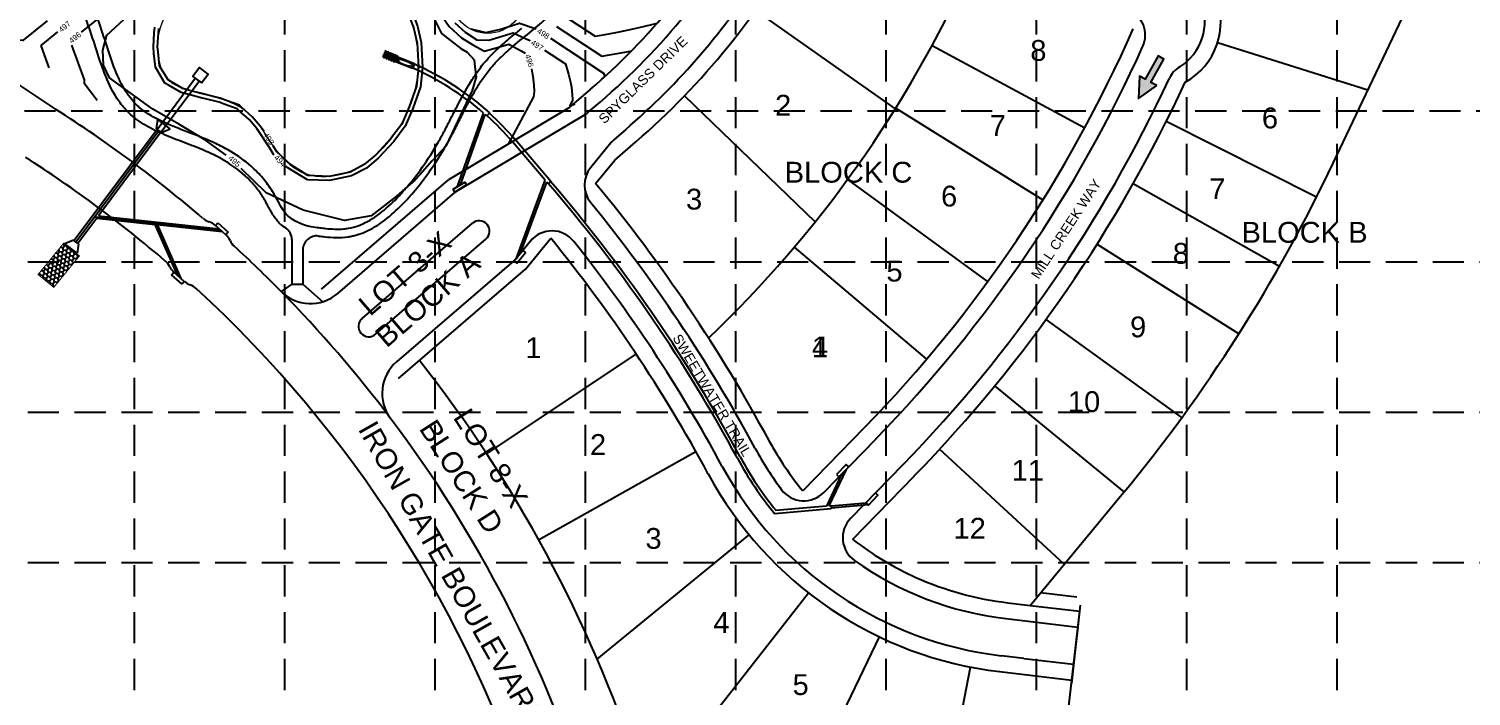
# Model space of a CAD drawing. Header units: feet. Extents: x 5163 to 12107, y -224 to 4120.
# Drawn here: x 8993 to 10032, y 335 to 816 of the extents above; entities that cross this region are included whole.
import ezdxf
from ezdxf.enums import TextEntityAlignment as Align

# ---------------------------------------------------------------- set-up
doc = ezdxf.new("R2010")
doc.units = ezdxf.units.FT
for name, pattern in [('04017_11 CA$0$HIDDEN', [9.525, 6.35, -3.175]), ('ACAD_ISO02W100', [15, 12, -3]), ('HIDDEN', [0.375, 0.25, -0.125])]:
    doc.linetypes.add(name, pattern=pattern)
for name, color, linetype in [('04017_11 CA$0$3D-LOT', 2, 'Continuous'), ('04017_11 CA$0$3D-PVMT', 4, 'Continuous'), ('04017_11 CA$0$3D-ROW', 3, 'Continuous'), ('04017_11 CA$0$3D-SD', 2, 'Continuous'), ('04017_11 CA$0$3D-SD-HDWL', 2, 'Continuous'), ('04017_11 CA$0$3D-SD_INLETS', 1, 'Continuous'), ('04017_11 CA$0$3D-ST_NM', 4, 'Continuous'), ('04017_11 CA$0$3E-ESMT', 15, '04017_11 CA$0$HIDDEN'), ('04017_11 CA$0$AMENITY-CENTER', 15, 'Continuous'), ('04017_11 CA$0$AMENTITY CENTER SIDEWALK', 15, 'Continuous'), ('04017_11 CA$0$CONT-MJR-AM-CTR', 2, 'Continuous'), ('04017_11 CA$0$CONT-MNR-AM-CTR', 3, 'Continuous'), ('04017_11 CA$0$OFFSITE-ESMT', 1, '04017_11 CA$0$HIDDEN'), ('2003004C-A$0$2-SD', 15, 'Continuous'), ('2003004C-A$0$2-ST_NM', 15, 'Continuous'), ('2003004C-A$0$3D-LOT', 2, 'Continuous'), ('2003004C-A$0$3D-LOT NO', 2, 'Continuous'), ('2003004C-A$0$3D-PVMT', 4, 'Continuous'), ('2003004C-A$0$3D-ROW', 3, 'Continuous'), ('2003004C-A$0$3D-SD', 2, 'Continuous'), ('2003004C-A$0$3D-SD-HDWL', 2, 'Continuous'), ('2003004C-A$0$3D-SD_INLETS', 1, 'Continuous'), ('2003004C-A$0$3D-ST_NM', 2, 'Continuous'), ('2003004C-A$0$AMENITY-CENTER', 15, 'Continuous'), ('2003004C-A$0$AMENTITY CENTER SIDEWALK', 15, 'Continuous'), ('2003004C-A$0$INFRA_EX_PVMT', 15, 'Continuous'), ('ARROWS', 7, 'Continuous'), ('grid', 254, 'Continuous'), ('ROCK DAM', 1, 'Continuous')]:
    doc.layers.add(name, color=color, linetype=linetype)
doc.styles.get("Standard").update_dxf_attribs({"font": 'ARIAL.TTF'})

# ---------------------------------------------------------------- blocks, each defined once
blk = doc.blocks.new('A$C70B151BA')
at = {"linetype": 'ACAD_ISO02W100'}
h = blk.add_hatch(dxfattribs=at)
h.set_pattern_fill('HONEY', color=240, scale=25, style=0)
h.set_pattern_definition([(0, (-731.7463, -514.287), (4.6875, 2.706329), [3.125, -6.25]), (120, (-731.7463, -514.287), (-4.6875, 2.7063294), [3.125, -6.25]), (60, (-731.7463, -514.287), (1e-08, 5.412659), [-6.25, 3.125])])
h.paths.add_polyline_path([(0.6, 0.6), (50.6, 0.6), (50.6, 25.6), (0.6, 25.6)])
at = {"color": 240, "linetype": 'Continuous', "const_width": 1.25}
blk.add_lwpolyline([(0.6, 0.6), (50.6, 0.6), (50.6, 25.6), (0.6, 25.6)], close=True, dxfattribs=at)
blk = doc.blocks.new('arrow')
blk.add_lwpolyline([(-67, -25.4), (-59.3, -25.4), (-59.6, -56.1), (-51.9, -56.2), (-51.6, -25.5), (-44, -25.5), (-55.3, -2.4), (-67, -25.4)], close=True)
at = {"color": 254}
for points in [[(-44, -25.5), (-67, -25.4), (-55.3, -2.4), (-67, -25.4)], [(-59.6, -56.1), (-51.9, -56.2), (-59.3, -25.4), (-51.6, -25.5)]]:
    blk.add_solid(points, dxfattribs=at)

msp = doc.modelspace()

# ---------------------------------------------------------------- linework, layer by layer
at = {"layer": '04017_11 CA$0$3D-LOT', "color": 7, "linetype": 'Continuous'}
for p, q in [((9932.5, 719), (10023.8, 911.3)), ((9516.1, 829.1), (9616.8, 758)), ((9643.4, 803.8), (9753.4, 744.4)), ((9849.2, 806), (9957.5, 771.8)), ((9465.1, 767.5), (9559.2, 676.7)), ((9617.2, 758.7), (9723.3, 692.6)), ((9920.5, 694.5), (9812.1, 748.9)), ((9582.5, 707.2), (9683.5, 633.5)), ((9893.7, 644.5), (9788.2, 704)), ((9544.1, 658.4), (9639.4, 577.6)), ((9864.4, 595.9), (9762.2, 660.5)), ((9823.3, 535.5), (9725.5, 606.3)), ((9322.4, 509.4), (9430.2, 581.2)), ((9781.8, 482), (9688.6, 558.4)), ((9359.9, 447.4), (9473.2, 511)), ((9738.6, 429.9), (9648.8, 512.7)), ((9714, 400.1), (9780.1, 480)), ((9402.1, 361.4), (9511.5, 451.1)), ((9439.3, 262.3), (9554.4, 409.1)), ((9541.6, 244.1), (9605.4, 377.4)), ((9646.8, 231.8), (9671.1, 355.6)), ((9729.5, 222.1), (9744.1, 346.3))]:
    msp.add_line(p, q, dxfattribs=at)
for centre, radius, start, end in [((8895.7, 1208), 850, 313.6416, 335.7153), ((8898.2, 1210.2), 1145, 320.3771, 334.5974), ((8517.9, -18.9), 962.5, 18.3399, 38.2319)]:
    msp.add_arc(centre, radius, start, end, dxfattribs=at)
at = {"layer": '04017_11 CA$0$3D-PVMT', "color": 7, "linetype": 'Continuous'}
for p, q in [((9302.3, 699.7), (9393.3, 754)), ((9422.5, 743), (9414.4, 736)), ((9412, 733.6), (9397.4, 715.7)), ((9215.1, 624.9), (9299.5, 697.7)), ((9354, 662.8), (9344.4, 651)), ((9341.9, 648.5), (9257.5, 575.7)), ((9565.3, 481.5), (9603, 520.3)), ((9622.3, 501.5), (9584.7, 462.7)), ((9696.6, 390.6), (9712.7, 388.7)), ((9712.7, 388.7), (9748.5, 384.5)), ((9748.5, 384.5), (9745.4, 357.7)), ((9709.5, 361.9), (9693.4, 363.8)), ((9709.5, 361.9), (9745.4, 357.7))]:
    msp.add_line(p, q, dxfattribs=at)
for centre, radius, start, end in [((9087.2, 1132), 486.5, 309.3442, 330.2543), ((9087.2, 1132), 513.5, 310.7627, 327.8541), ((9801.5, 821), 38.5, 301.9308, 101.283), ((9777, 811.4), 20, 335.7717, 66.0974), ((8895.7, 1208), 986.5, 315.8048, 335.7717), ((8895.7, 1208), 1013.5, 315.8048, 335.0108), ((9832.4, 771.4), 20, 121.9308, 155.0108), ((9383, 771.2), 20, 300.8364, 309.3442), ((9427.5, 720.9), 20, 130.7627, 140.6889), ((9412.9, 703.1), 20, 140.6889, 219.1877), ((9312.6, 682.6), 20, 120.8364, 130.7627), ((9312.6, 682.6), 20, 120.8364, 130.7627), ((8520.8, -24.2), 1131, 28.365, 39.1877), ((9369.5, 650.1), 20, 38.4662, 140.6889), ((8520.8, -24.2), 1104, 28.365, 38.4662), ((9328.9, 663.6), 20, 310.7627, 320.6889), ((9328.9, 663.6), 20, 310.7627, 320.6889), ((9195.5, 647.7), 30, 224.5328, 310.7627), ((9277.1, 553), 30, 130.7627, 216.9925), ((9724.1, 625.5), 236.5, 208.365, 216.9034), ((9724.1, 625.5), 263.5, 208.365, 263.3211), ((9551, 495.5), 20, 216.9034, 315.8048), ((9599, 448.8), 20, 135.8048, 234.7062), ((9724.1, 625.5), 236.5, 234.7062, 263.3211)]:
    msp.add_arc(centre, radius, start, end, dxfattribs=at)
at = {"layer": '04017_11 CA$0$3D-ROW', "color": 7, "linetype": 'Continuous'}
for p, q in [((9382.1, 759), (9397.4, 772.2)), ((9382.1, 759), (9294.9, 707)), ((9414.8, 721.2), (9430, 734.3)), ((9414.8, 721.2), (9430, 734.3)), ((9400.9, 704.3), (9414.8, 721.2)), ((9203.3, 628), (9294.9, 707)), ((9232.6, 607), (9312.1, 675.6)), ((9242.4, 595.7), (9321.9, 664.2)), ((9350.4, 642.6), (9368.6, 664.8)), ((9258.8, 563.6), (9350.4, 642.6)), ((9594.7, 528.3), (9550.3, 482.6)), ((9630.6, 493.4), (9586.1, 447.7)), ((9697.9, 402), (9714, 400.1)), ((9714, 400.1), (9749.9, 395.9)), ((9744.1, 346.3), (9749.9, 395.9)), ((9692.1, 352.4), (9708.2, 350.5)), ((9708.2, 350.5), (9744.1, 346.3))]:
    msp.add_line(p, q, dxfattribs=at)
for centre, radius, start, end in [((9087.2, 1132), 475, 310.7627, 331.0404), ((9087.2, 1132), 525, 310.7627, 331.5987), ((9801.5, 821), 50, 299.1347, 104.0508), ((8895.7, 1208), 975, 315.8048, 336.2808), ((8895.7, 1208), 1025, 315.8048, 335.1577), ((8520.8, -24.2), 1142.5, 28.365, 39.6124), ((9317, 669.9), 7.5, 310.7627, 130.7627), ((8520.8, -24.2), 1092.5, 28.365, 39.0986), ((9237.5, 601.3), 7.5, 130.7627, 310.7627), ((9724.1, 625.5), 225, 208.365, 219.4255), ((9724.1, 625.5), 275, 208.365, 263.3211), ((9724.1, 625.5), 225, 232.1842, 245.7809), ((9724.1, 625.5), 225, 245.7809, 263.3211)]:
    msp.add_arc(centre, radius, start, end, dxfattribs=at)
at = {"layer": '04017_11 CA$0$3D-SD', "color": 7, "linetype": 'Continuous'}
for p, q in [((9084.9, 743.3), (9112.4, 780.2)), ((9087.7, 741.2), (9115.2, 778.1)), ((9301.5, 702.1), (9320.2, 755.1)), ((9303.5, 703.4), (9321.4, 754)), ((9322.6, 753), (9324.6, 755.2)), ((9364.6, 706.6), (9341.1, 734.3)), ((9368.6, 705.8), (9343, 735.9)), ((9344, 650.5), (9364.6, 706.6)), ((9346.9, 654), (9365.7, 705.3)), ((9366.7, 704.2), (9365.7, 705.3)), ((9368.6, 705.8), (9366.7, 704.2)), ((9371.7, 698.5), (9366.8, 704.2)), ((9373.4, 699.9), (9368.5, 705.7)), ((9578.2, 494.8), (9567.4, 471.7)), ((9581.4, 498.1), (9569.1, 471.9)), ((9570.8, 469.8), (9530, 466.2)), ((9567.4, 471.7), (9530.9, 468.5)), ((9570.6, 472), (9569.1, 471.9)), ((9595.9, 473.9), (9570.6, 471.7)), ((9570.6, 472), (9570.8, 469.8)), ((9597.3, 472.5), (9570.8, 470.2))]:
    msp.add_line(p, q, dxfattribs=at)
for centre, radius, start, end in [((9189.6, 605.6), 201.5, 47.9254, 66.4171), ((9189.6, 605.6), 198.5, 48.8455, 66.3891), ((9189.6, 605.6), 198.5, 47.9254, 48.379), ((9189.6, 605.6), 198.7, 40.3419, 47.9254), ((9189.6, 605.6), 201.2, 40.3419, 47.9254), ((8520.8, -24.2), 1116.4, 28.365, 40.3419), ((8520.8, -24.2), 1118.6, 28.365, 40.3419), ((9724.1, 625.5), 251.1, 208.365, 219.3771), ((9724.1, 625.5), 248.9, 208.365, 219.1039)]:
    msp.add_arc(centre, radius, start, end, dxfattribs=at)
at = {"layer": '04017_11 CA$0$3D-SD-HDWL', "color": 7, "linetype": 'Continuous'}
for points in [[(9268.9, 787.1), (9256.8, 791.9), (9258.3, 795.6), (9270.4, 790.8)], [(9117, 776.8), (9121.8, 783.2), (9115.4, 788), (9110.6, 781.5)]]:
    msp.add_lwpolyline(points, close=True, dxfattribs=at)
msp.add_ellipse((9263.6, 791.3), major_axis=(-5.57, 2.22), ratio=0.25, dxfattribs=at)
at = {"layer": '04017_11 CA$0$3D-SD_INLETS', "color": 7, "linetype": 'Continuous'}
for points in [[(9299.5, 698), (9298.2, 700.2), (9306.8, 705.3), (9308, 703.2)], [(9342.3, 648.4), (9344.2, 646.8), (9350.5, 654.5), (9348.6, 656.1)], [(9574.5, 494.6), (9576.3, 492.9), (9583.3, 500.1), (9581.5, 501.8)], [(9595.7, 474.1), (9597.5, 472.3), (9604.4, 479.5), (9602.7, 481.2)]]:
    msp.add_lwpolyline(points, close=True, dxfattribs=at)
at = {"layer": '04017_11 CA$0$3E-ESMT', "color": 7, "linetype": 'Continuous'}
msp.add_line((9721.6, 409.3), (9747.7, 406.2), dxfattribs=at)
at = {"layer": '04017_11 CA$0$AMENITY-CENTER', "color": 7, "linetype": 'Continuous', "lineweight": 5}
msp.add_circle((9323.2, 839.1), 26.6, dxfattribs=at)
msp.add_spline([(9136, 875.9), (9136.8, 871), (9134.5, 859.6), (9126.8, 849.4), (9113.8, 841.4), (9096.3, 831.6), (9085.2, 805.3), (9092.8, 779.4), (9119.3, 768.5), (9150.3, 755.5), (9171.2, 727.6), (9192.4, 711.3), (9221.3, 712.1), (9250.3, 732.7), (9269.8, 767.3), (9271.5, 809.5), (9261.7, 834.7), (9240.8, 854.6), (9208.2, 867.3), (9182.3, 876.7), (9167.3, 890)], degree=3, dxfattribs=at)
at = {"layer": '04017_11 CA$0$AMENTITY CENTER SIDEWALK', "color": 7, "linetype": 'Continuous'}
for p, q in [((9182, 663.9), (9182, 631.8)), ((9190, 656.5), (9190, 631.8)), ((9182, 631.8), (9174.4, 626.3)), ((9182, 631.8), (9190, 631.8)), ((9190, 631.8), (9204.4, 619))]:
    msp.add_line(p, q, dxfattribs=at)
for centre, radius, start, end in [((9205.1, 715.9), 43.6, 233.6559, 263.6021), ((9195.2, 700.9), 33.7, 230.1633, 238.0502), ((9172, 663.9), 10, 0, 57.5335), ((9200, 656.5), 10, 82.7294, 180)]:
    msp.add_arc(centre, radius, start, end, dxfattribs=at)
for points, knots in [([(9173.7, 675.1), (9173.2, 675.5), (9172.8, 676), (9171.6, 677.3), (9170.8, 678.3), (9168.5, 681.4), (9167.2, 683.7), (9165.3, 687.1), (9164.7, 688.3), (9163.7, 690.1), (9163.4, 690.8), (9162.2, 692.8), (9161.4, 694.1), (9159.8, 696.7), (9158.9, 697.9), (9156.2, 701.6), (9154.2, 704), (9147.4, 711.1), (9142, 715.4), (9133.6, 720.8), (9131.2, 722.2), (9126.9, 724.4), (9125.1, 725.3), (9121.3, 727), (9119.4, 727.9), (9115.5, 729.5), (9113.5, 730.3), (9106.8, 732.9), (9102, 734.7), (9092.6, 738.4), (9087.9, 740.4), (9078.9, 744.8), (9074.5, 747.3), (9069.4, 751.1), (9068.2, 752), (9065.7, 754.1), (9064.5, 755.3), (9062.1, 757.8), (9061, 759), (9057.8, 763), (9055.9, 765.7), (9051, 774.1), (9048.5, 780), (9043.9, 792.1), (9042, 798.3), (9038, 810.7), (9036, 816.9), (9031.4, 828.6), (9028.7, 834.3), (9022.8, 845.1), (9019.5, 850.2), (9013.6, 857.7), (9011.3, 860.4), (9006.7, 865.1), (9004.5, 867.2), (9000.6, 870.4), (8999, 871.6), (8995.8, 873.9), (8994.1, 874.9), (8990.6, 877), (8988.8, 878), (8983.4, 880.8), (8979.6, 882.5), (8969.1, 886.7), (8962.2, 889), (8950.2, 893), (8945.1, 894.7), (8937.3, 897.6), (8934.4, 898.7), (8928.9, 901), (8926.1, 902.2), (8920.7, 904.8), (8918, 906.1), (8910, 910.4), (8904.9, 913.4), (8890, 923.3), (8880.7, 930.9), (8868.3, 943.3), (8864.5, 947.5), (8857.3, 956.3), (8853.9, 960.9), (8844.6, 975.1), (8839.3, 985.2), (8831.5, 1006.3), (8829, 1017.3), (8826.9, 1032.2), (8826.5, 1036), (8825.9, 1044.4), (8825.7, 1049.1), (8825.6, 1056), (8825.6, 1058.4), (8825.7, 1063), (8825.7, 1065.2), (8825.9, 1069.2), (8825.9, 1071.1), (8826.1, 1074.7), (8826.2, 1076.5), (8826.4, 1081.9), (8826.6, 1085.4), (8826.6, 1091.7), (8826.5, 1094.5), (8826.1, 1099.7), (8825.8, 1102.1), (8825, 1105.9), (8824.7, 1107.4), (8824, 1110.2), (8823.5, 1111.6), (8822.1, 1115.7), (8820.9, 1118.4), (8816.8, 1126.2), (8813.4, 1131.3), (8805.3, 1140.7), (8800.6, 1145.1), (8793.4, 1150.7), (8791.3, 1152.2), (8787.5, 1154.8), (8785.9, 1155.9), (8782.5, 1157.9), (8780.8, 1158.9), (8775.5, 1161.9), (8771.9, 1163.8), (8764.6, 1167.8), (8760.8, 1169.8), (8752.1, 1175.1), (8747.1, 1178.5), (8738.8, 1185.4), (8735.4, 1188.7), (8732.1, 1192.4)], [19.258465, 19.258465, 19.258465, 19.258465, 20.990335, 20.990335, 24.454075, 24.454075, 32.65614, 32.65614, 36.895686, 36.895686, 39.59576, 39.59576, 44.995909, 44.995909, 50.396058, 50.396058, 61.196356, 61.196356, 84.355236, 84.355236, 93.032238, 93.032238, 99.09993, 99.09993, 105.167621, 105.167621, 111.235313, 111.235313, 124.992882, 124.992882, 138.750452, 138.750452, 152.508021, 152.508021, 156.854876, 156.854876, 161.752928, 161.752928, 166.650979, 166.650979, 176.447082, 176.447082, 194.981405, 194.981405, 213.515728, 213.515728, 232.050051, 232.050051, 250.584374, 250.584374, 269.118697, 269.118697, 280.48033, 280.48033, 290.212057, 290.212057, 296.701412, 296.701412, 303.190767, 303.190767, 309.680123, 309.680123, 322.658833, 322.658833, 344.32494, 344.32494, 359.857493, 359.857493, 368.561125, 368.561125, 377.264757, 377.264757, 385.96839, 385.96839, 403.375654, 403.375654, 438.190183, 438.190183, 454.629507, 454.629507, 471.06883, 471.06883, 503.947478, 503.947478, 536.826125, 536.826125, 548.019064, 548.019064, 561.434806, 561.434806, 568.303719, 568.303719, 574.700515, 574.700515, 580.014807, 580.014807, 585.329099, 585.329099, 595.957683, 595.957683, 604.732484, 604.732484, 612.608516, 612.608516, 617.417567, 617.417567, 622.226617, 622.226617, 631.664974, 631.664974, 650.541688, 650.541688, 669.418402, 669.418402, 677.028753, 677.028753, 682.683822, 682.683822, 688.338891, 688.338891, 699.649029, 699.649029, 710.959167, 710.959167, 726.196388, 726.196388, 737.331113, 737.331113, 737.331113, 737.331113]), ([(9201.3, 666.4), (9201.4, 666.4), (9201.4, 666.4), (9202.9, 666.2), (9204.3, 666), (9208.5, 665.6), (9211.3, 665.4), (9217, 665.3), (9219.8, 665.5), (9223.7, 666), (9224.7, 666.2), (9226.8, 666.7), (9227.8, 666.9), (9230.9, 667.8), (9232.9, 668.6), (9239.8, 671.6), (9244.6, 674.5), (9253.5, 681.3), (9257.7, 685.1), (9263.5, 691.1), (9265.4, 693.1), (9270.5, 698.9), (9273.7, 702.7), (9279.6, 710.6), (9282.4, 714.5), (9287.2, 721.8), (9289.3, 725.2), (9293.1, 731.6), (9294.8, 734.6), (9298.1, 740.7), (9299.7, 743.8), (9302.9, 750.1), (9304.4, 753.2), (9309.2, 762.5), (9312.4, 768.6), (9317.6, 777), (9319.3, 779.5), (9322, 783.2), (9323, 784.5), (9324.8, 786.9), (9325.7, 787.9), (9327.5, 790), (9328.4, 791), (9331.3, 794), (9333.2, 795.9), (9337.4, 799.7), (9339.5, 801.6), (9346, 807.1), (9350.5, 810.6), (9356.9, 815.9), (9358.8, 817.5), (9362.6, 820.7), (9364.4, 822.3), (9370, 827.2), (9373.6, 830.6), (9382.7, 839.5), (9388, 845.1), (9394.2, 852.2), (9395.3, 853.5), (9396.4, 854.8)], [4.66575, 4.66575, 4.66575, 4.66575, 4.868072, 4.868072, 8.953296, 8.953296, 17.123744, 17.123744, 25.294192, 25.294192, 28.354018, 28.354018, 31.413843, 31.413843, 37.533494, 37.533494, 53.235242, 53.235242, 68.93699, 68.93699, 76.612814, 76.612814, 91.024266, 91.024266, 105.435719, 105.435719, 117.161896, 117.161896, 127.543842, 127.543842, 137.925788, 137.925788, 148.307734, 148.307734, 169.071626, 169.071626, 178.410928, 178.410928, 183.468763, 183.468763, 187.751684, 187.751684, 192.034606, 192.034606, 200.600448, 200.600448, 209.166291, 209.166291, 226.297976, 226.297976, 233.643371, 233.643371, 240.988767, 240.988767, 255.679558, 255.679558, 278.655658, 278.655658, 283.638868, 283.638868, 283.638868, 283.638868]), ([(9179.3, 680.8), (9178.9, 681.2), (9178.6, 681.5), (9177.5, 682.7), (9176.9, 683.5), (9175, 686.1), (9173.9, 688), (9172.2, 691.2), (9171.6, 692.3), (9170.6, 694.3), (9170.1, 695.1), (9169.1, 696.8), (9168.6, 697.7), (9167.1, 700.2), (9166, 701.8), (9163.6, 705), (9162.4, 706.6), (9158.6, 711.1), (9155.8, 714), (9148.3, 720.6), (9143.4, 724.2), (9135, 729.2), (9131.8, 730.9), (9125.2, 734.1), (9121.7, 735.6), (9114.7, 738.4), (9111.2, 739.8), (9100.9, 743.7), (9094.1, 746.3), (9084.1, 751.1), (9080.4, 753.2), (9075.5, 756.5), (9073.9, 757.6), (9071.6, 759.6), (9070.8, 760.3), (9069.1, 762), (9068.4, 762.8), (9066.1, 765.4), (9064.7, 767.2), (9060.3, 773.7), (9057.8, 778.8), (9053.2, 789.7), (9051.3, 795.5), (9047.4, 807.4), (9045.5, 813.6), (9042.7, 821.5), (9042, 823.4), (9041.3, 825.3)], [19.258465, 19.258465, 19.258465, 19.258465, 21.220459, 21.220459, 25.144448, 25.144448, 32.992425, 32.992425, 37.230472, 37.230472, 40.358339, 40.358339, 43.486207, 43.486207, 49.741942, 49.741942, 55.997678, 55.997678, 68.509149, 68.509149, 86.790866, 86.790866, 97.104505, 97.104505, 107.418143, 107.418143, 117.731782, 117.731782, 137.536489, 137.536489, 150.265303, 150.265303, 156.390848, 156.390848, 160.271223, 160.271223, 164.151599, 164.151599, 171.91235, 171.91235, 189.966243, 189.966243, 208.020136, 208.020136, 226.074029, 226.074029, 231.667367, 231.667367, 231.667367, 231.667367]), ([(9200.3, 672.6), (9200.9, 672.5), (9201.6, 672.4), (9203.6, 672.2), (9205, 672), (9208.6, 671.6), (9210.8, 671.5), (9215.1, 671.3), (9217.2, 671.4), (9220.5, 671.6), (9221.7, 671.8), (9225.2, 672.4), (9227.5, 673), (9232.1, 674.7), (9234.4, 675.7), (9241.3, 679.5), (9245.8, 682.8), (9254.4, 690.2), (9258.5, 694.4), (9264.8, 701.5), (9267.2, 704.3), (9271.8, 710.1), (9274, 713), (9280.2, 721.9), (9284.1, 728), (9289.2, 737), (9290.7, 739.7), (9293.7, 745.4), (9295.2, 748.3), (9298.1, 754), (9299.6, 756.9), (9304.1, 765.6), (9307.1, 771.4), (9312.4, 779.9), (9314.3, 782.8), (9317.5, 787.2), (9318.7, 788.9), (9321.3, 792), (9322.6, 793.5), (9326.7, 798), (9329.7, 800.8), (9335.7, 806.2), (9338.8, 808.8), (9343.9, 813), (9345.8, 814.6), (9347.8, 816.2)], [2.82546, 2.82546, 2.82546, 2.82546, 4.871356, 4.871356, 8.963146, 8.963146, 15.733998, 15.733998, 22.504849, 22.504849, 26.491801, 26.491801, 34.465705, 34.465705, 42.439609, 42.439609, 59.251933, 59.251933, 76.064256, 76.064256, 87.113835, 87.113835, 98.163413, 98.163413, 120.26257, 120.26257, 129.9042, 129.9042, 139.545831, 139.545831, 149.187462, 149.187462, 168.470724, 168.470724, 178.624889, 178.624889, 184.593762, 184.593762, 190.562634, 190.562634, 202.500379, 202.500379, 214.438124, 214.438124, 222.03403, 222.03403, 222.03403, 222.03403])]:
    msp.add_open_spline(points, degree=3, knots=knots, dxfattribs=at)
at = {"layer": '04017_11 CA$0$CONT-MJR-AM-CTR', "color": 5, "linetype": 'Continuous'}
for points, elevation in [([(9134.7, 724.6), (9119.8, 735.4), (9100.5, 747), (9081.8, 757.9), (9050.7, 780.5), (9046.2, 789.6), (9045.8, 800.4), (9048.6, 811.3), (9073.2, 833.8)], 495), ([(9285.3, 821.5), (9289.8, 812.5), (9296.4, 807.4), (9303.9, 801.7), (9308.4, 799), (9313.5, 793.5), (9313.9, 788.3), (9314.9, 781.2), (9312, 771.3), (9292.9, 731.2), (9283.1, 720.7), (9274.5, 710.8), (9270.7, 706.7), (9265.3, 702.2), (9257.5, 695.1), (9248.8, 688.4), (9239.2, 680.9), (9219.9, 677.7), (9190.3, 685.1), (9163.6, 697.5), (9145.6, 715.2)], 495), ([(9377.1, 825.9), (9400.7, 810.5), (9407.9, 811.7), (9415.5, 813.1), (9423.6, 814.8), (9432.3, 816.7), (9441.5, 818.9), (9445.3, 819.9)], 500)]:
    msp.add_lwpolyline(points, dxfattribs=dict(at, elevation=elevation))
at = {"layer": '04017_11 CA$0$CONT-MNR-AM-CTR', "color": 5, "linetype": 'Continuous'}
for points, elevation in [([(9030.5, 813.3), (9066.7, 842.6), (9070.3, 842.8), (9074, 850.3), (9076.1, 851.1), (9080, 851.9), (9085.3, 856.8), (9088.3, 858.4), (9093.8, 859.5), (9100.3, 863.2), (9103, 863.4), (9122.4, 889), (9130.9, 892.5), (9150.7, 900.1), (9155.7, 902.3), (9164.5, 906.2), (9171.1, 911.2), (9177.1, 912), (9180.6, 908.5), (9184.8, 904.8), (9191, 901.1), (9198.8, 898.2)], 496), ([(8978.4, 808.1), (8988, 807.6), (8988.7, 807.6), (9005.9, 821.5)], 498), ([(9007.2, 787.7), (9001.4, 803.7), (9013.5, 813.6)], 497), ([(9372.7, 817.5), (9405.4, 796.1), (9413.5, 797.4), (9422.1, 799), (9427, 800)], 499), ([(9041.7, 764.2), (9032.7, 776.1), (9032.6, 777.6), (9032.7, 779), (9023.6, 803.9)], 496), ([(9364, 800.5), (9379.3, 790.5), (9381.5, 783.2), (9382.9, 777.3), (9383.3, 774.9), (9383.5, 773.8), (9384.4, 765.2), (9384.4, 764.6), (9384.4, 764.2), (9382.4, 760.6), (9386.3, 761.5)], 497), ([(9368.4, 809), (9406.7, 783.9), (9407.5, 781.2)], 498), ([(9354.7, 787), (9354.9, 785.4), (9355.7, 781.7), (9356.3, 775.2), (9356.6, 770.5), (9356.2, 766.8), (9338.1, 733.2), (9340, 733.7)], 496)]:
    msp.add_lwpolyline(points, dxfattribs=dict(at, elevation=elevation))
for points in [[(9186.6, 874.4), (9187.7, 873.8), (9201.4, 868.8), (9212, 866.6), (9223.5, 863.1), (9231.5, 858.2), (9242.6, 852.9), (9250.5, 846.7), (9258.5, 839.2), (9263.8, 832.1), (9269.7, 816.8), (9272.3, 805.5), (9273.2, 788.1), (9271.8, 774.5), (9266.5, 759.5), (9261.2, 747.1), (9253.2, 736.5), (9242.6, 724.9), (9234.1, 717.9), (9224, 712.5), (9208.9, 709.4), (9193.6, 710)], [(9193.6, 710), (9181, 717.9), (9171.2, 727.2), (9168.6, 731.4)]]:
    msp.add_lwpolyline(points, dxfattribs=at)
for points in [[(9210.9, 896.8, 496), (9213.3, 897.4, 496), (9221.4, 894.9, 496), (9225.6, 895.3, 496), (9230, 893.7, 496), (9237.8, 890, 496), (9245.4, 883.5, 496), (9253, 877, 496), (9260.6, 870.5, 496), (9263.6, 867.9, 496), (9270, 862.9, 496), (9276.4, 856.9, 496), (9280.6, 851.2, 496), (9284.2, 841.9, 496), (9285.3, 839.1, 496), (9285.9, 833.7, 496), (9288.5, 827.5, 496), (9295.5, 817.5, 496), (9304.4, 809.4, 496), (9312.4, 804.3, 496), (9320.8, 799.7, 496), (9338.5, 804.7, 496), (9347.2, 799.9, 496), (9350.1, 798.3, 496)], [(9178.4, 883.5, 494), (9189, 876.6, 494), (9202.2, 871.7, 494), (9212.7, 869.5, 494), (9224.8, 865.8, 494), (9232.9, 860.8, 494), (9244.2, 855.4, 494), (9252.5, 849, 494), (9260.8, 841.2, 494), (9266.5, 833.5, 494), (9272.6, 817.7, 494), (9275.2, 805.9, 494), (9276.2, 788, 494), (9274.8, 773.9, 494), (9269.3, 758.4, 494), (9263.8, 745.6, 494), (9255.5, 734.5, 494), (9244.6, 722.8, 494), (9235.8, 715.4, 494), (9225, 709.7, 494), (9209.2, 706.4, 494), (9193.2, 707, 494)], [(9166.1, 729.8, 494), (9156.9, 743.9, 494), (9151.4, 750.3, 494), (9143.9, 757, 494), (9142.6, 758.2, 494), (9133.2, 761.5, 494), (9129.6, 762.8, 494), (9119.9, 765.2, 494), (9117.3, 765.9, 494), (9107.7, 768.5, 494), (9102.3, 770, 494), (9093.6, 775, 494), (9090.6, 776.7, 494), (9085.4, 785.3, 494), (9083.7, 788.2, 494), (9082.7, 798.1, 494), (9082.3, 802.8, 494), (9082.9, 812.8, 494), (9083.2, 816.9, 494)], [(9162, 741.7, 493), (9159.3, 745.7, 493), (9153.5, 752.4, 493), (9146.1, 759.1, 493), (9144.2, 760.8, 493), (9134.8, 764.1, 493), (9130.5, 765.7, 493), (9120.8, 768.1, 493), (9118.1, 768.8, 493), (9108.4, 771.4, 493), (9103.4, 772.8, 493), (9094.8, 777.8, 493), (9092.8, 779, 493), (9087.6, 787.5, 493), (9086.6, 789.1, 493), (9085.6, 799.1, 493), (9085.3, 802.9, 493), (9085.9, 812.8, 493), (9086.2, 816.1, 493)], [(9299.6, 820, 497), (9307, 813.4, 497), (9315.3, 807.9, 497), (9324.1, 807.6, 497), (9341.6, 812.8, 497), (9353.1, 807.6, 497), (9353.7, 807.2, 497)], [(9310.9, 815.8, 498), (9321.8, 813.2, 498), (9332.3, 815.6, 498), (9346, 819.8, 498), (9358.1, 815.7, 498)], [(9169.2, 725, 494), (9168.9, 725.3, 494), (9166.1, 729.8, 494)], [(9193.2, 707, 494), (9179.1, 715.5, 494), (9177.8, 716.8, 494)]]:
    msp.add_polyline3d(points, dxfattribs=at)
at = {"layer": '04017_11 CA$0$OFFSITE-ESMT', "color": 7, "linetype": 'Continuous'}
for p, q in [((9748.1, 380.5), (9750.4, 400.4)), ((9746.1, 363.6), (9743.8, 343.8))]:
    msp.add_line(p, q, dxfattribs=at)
at = {"layer": '2003004C-A$0$2-SD', "color": 5, "linetype": 'Continuous'}
for p, q in [((9084.6, 743.6), (9085.4, 750.4)), ((9094.4, 743.8), (9085.4, 750.4)), ((9084.9, 743.3), (9025.1, 663.2)), ((9086.3, 742.3), (9026.5, 662.2)), ((9087.7, 741.2), (9042.7, 680.9)), ((9088, 741), (9084.6, 743.6)), ((9088, 741), (9094.4, 743.8)), ((9041.4, 679.3), (9027.9, 661.1)), ((9040, 680.3), (9130.7, 670.7)), ((9041.4, 679.3), (9083.2, 674.8)), ((9042.7, 680.9), (9129.6, 671.7)), ((9083.7, 675.7), (9100.8, 637)), ((9126.9, 674), (9128.6, 675.9)), ((9128.6, 675.9), (9136.1, 669.2)), ((9083.2, 674.8), (9099.4, 638.2)), ((9084.9, 674.7), (9102.1, 635.8)), ((9084.9, 674.7), (9131.8, 669.7)), ((9134.4, 667.3), (9126.9, 674)), ((9136.1, 669.2), (9134.4, 667.3)), ((9024.8, 663.4), (9018.4, 660.7)), ((9027.4, 654), (9018.4, 660.7)), ((9028.2, 660.9), (9024.8, 663.4)), ((9028.2, 660.9), (9027.4, 654)), ((9095.4, 638.5), (9097.1, 640.3)), ((9102.9, 631.8), (9095.4, 638.5)), ((9097.1, 640.3), (9104.5, 633.7)), ((9104.5, 633.7), (9102.9, 631.8))]:
    msp.add_line(p, q, dxfattribs=at)
at = {"layer": '2003004C-A$0$3D-LOT', "color": 7, "linetype": 'Continuous'}
for p, q in [((9932.5, 719), (10023.8, 911.3)), ((9516.1, 829.1), (9616.8, 758)), ((9643.4, 803.8), (9753.4, 744.4)), ((9849.2, 806), (9957.5, 771.8)), ((9465.1, 767.5), (9559.2, 676.7)), ((9617.2, 758.7), (9723.3, 692.6)), ((9920.5, 694.5), (9812.1, 748.9)), ((9582.5, 707.2), (9683.5, 633.5)), ((9893.7, 644.5), (9788.2, 704)), ((9544.1, 658.4), (9639.4, 577.6)), ((9864.4, 595.9), (9762.2, 660.5)), ((9823.3, 535.5), (9725.5, 606.3)), ((9322.4, 509.4), (9430.2, 581.2)), ((9781.8, 482), (9688.6, 558.4)), ((9359.9, 447.4), (9473.2, 511)), ((9738.6, 429.9), (9648.8, 512.7)), ((9714, 400.1), (9780.1, 480)), ((9402.1, 361.4), (9511.5, 451.1)), ((9439.3, 262.3), (9554.4, 409.1)), ((9541.6, 244.1), (9605.4, 377.4)), ((9646.8, 231.8), (9671.1, 355.6)), ((9729.5, 222.1), (9744.1, 346.3))]:
    msp.add_line(p, q, dxfattribs=at)
for centre, radius, start, end in [((8895.7, 1208), 850, 313.6416, 335.7153), ((8898.2, 1210.2), 1145, 320.3771, 334.5974), ((8517.9, -18.9), 962.5, 18.3399, 38.2319)]:
    msp.add_arc(centre, radius, start, end, dxfattribs=at)
at = {"layer": '2003004C-A$0$3D-PVMT', "color": 7, "linetype": 'Continuous'}
for p, q in [((9302.3, 699.7), (9393.3, 754)), ((9422.5, 743), (9414.4, 736)), ((9412, 733.6), (9397.4, 715.7)), ((9215.1, 624.9), (9299.5, 697.7)), ((9354, 662.8), (9344.4, 651)), ((9341.9, 648.5), (9257.5, 575.7)), ((9565.3, 481.5), (9603, 520.3)), ((9622.3, 501.5), (9584.7, 462.7)), ((9696.6, 390.6), (9712.7, 388.7)), ((9712.7, 388.7), (9748.5, 384.5)), ((9748.5, 384.5), (9745.4, 357.7)), ((9709.5, 361.9), (9693.4, 363.8)), ((9709.5, 361.9), (9745.4, 357.7))]:
    msp.add_line(p, q, dxfattribs=at)
for centre, radius, start, end in [((9087.2, 1132), 486.5, 309.3442, 330.2543), ((9087.2, 1132), 513.5, 310.7627, 327.8541), ((9801.5, 821), 38.5, 301.9308, 101.283), ((9777, 811.4), 20, 335.7717, 66.0974), ((8895.7, 1208), 986.5, 315.8048, 335.7717), ((8895.7, 1208), 1013.5, 315.8048, 335.0108), ((9832.4, 771.4), 20, 121.9308, 155.0108), ((9383, 771.2), 20, 300.8364, 309.3442), ((9427.5, 720.9), 20, 130.7627, 140.6889), ((9412.9, 703.1), 20, 140.6889, 219.1877), ((9312.6, 682.6), 20, 120.8364, 130.7627), ((9312.6, 682.6), 20, 120.8364, 130.7627), ((8520.8, -24.2), 1131, 28.365, 39.1877), ((9369.5, 650.1), 20, 38.4662, 140.6889), ((8520.8, -24.2), 1104, 28.365, 38.4662), ((9328.9, 663.6), 20, 310.7627, 320.6889), ((9328.9, 663.6), 20, 310.7627, 320.6889), ((9195.5, 647.7), 30, 224.5328, 310.7627), ((9277.1, 553), 30, 130.7627, 216.9925), ((9724.1, 625.5), 236.5, 208.365, 216.9034), ((9724.1, 625.5), 263.5, 208.365, 263.3211), ((9551, 495.5), 20, 216.9034, 315.8048), ((9599, 448.8), 20, 135.8048, 234.7062), ((9724.1, 625.5), 236.5, 234.7062, 263.3211)]:
    msp.add_arc(centre, radius, start, end, dxfattribs=at)
at = {"layer": '2003004C-A$0$3D-ROW', "color": 7, "linetype": 'Continuous'}
for p, q in [((9382.1, 759), (9397.4, 772.2)), ((9382.1, 759), (9294.9, 707)), ((9414.8, 721.2), (9430, 734.3)), ((9414.8, 721.2), (9430, 734.3)), ((9400.9, 704.3), (9414.8, 721.2)), ((9203.3, 628), (9294.9, 707)), ((9232.6, 607), (9312.1, 675.6)), ((9242.4, 595.7), (9321.9, 664.2)), ((9350.4, 642.6), (9368.6, 664.8)), ((9258.8, 563.6), (9350.4, 642.6)), ((9594.7, 528.3), (9550.3, 482.6)), ((9630.6, 493.4), (9586.1, 447.7)), ((9697.9, 402), (9714, 400.1)), ((9714, 400.1), (9749.9, 395.9)), ((9744.1, 346.3), (9749.9, 395.9)), ((9692.1, 352.4), (9708.2, 350.5)), ((9708.2, 350.5), (9744.1, 346.3))]:
    msp.add_line(p, q, dxfattribs=at)
for centre, radius, start, end in [((9087.2, 1132), 475, 310.7627, 331.0404), ((9087.2, 1132), 525, 310.7627, 331.5987), ((9801.5, 821), 50, 299.1347, 104.0508), ((8895.7, 1208), 975, 315.8048, 336.2808), ((8895.7, 1208), 1025, 315.8048, 335.1577), ((8520.8, -24.2), 1142.5, 28.365, 39.6124), ((9317, 669.9), 7.5, 310.7627, 130.7627), ((8520.8, -24.2), 1092.5, 28.365, 39.0986), ((9237.5, 601.3), 7.5, 130.7627, 310.7627), ((9724.1, 625.5), 225, 208.365, 219.4255), ((9724.1, 625.5), 275, 208.365, 263.3211), ((9724.1, 625.5), 225, 232.1842, 245.7809), ((9724.1, 625.5), 225, 245.7809, 263.3211)]:
    msp.add_arc(centre, radius, start, end, dxfattribs=at)
at = {"layer": '2003004C-A$0$3D-SD', "color": 7, "linetype": 'Continuous'}
for p, q in [((9084.9, 743.3), (9112.4, 780.2)), ((9087.7, 741.2), (9115.2, 778.1)), ((9301.5, 702.1), (9320.2, 755.1)), ((9303.5, 703.4), (9321.4, 754)), ((9322.6, 753), (9324.6, 755.2)), ((9364.6, 706.6), (9341.1, 734.3)), ((9368.6, 705.8), (9343, 735.9)), ((9344, 650.5), (9364.6, 706.6)), ((9346.9, 654), (9365.7, 705.3)), ((9366.7, 704.2), (9365.7, 705.3)), ((9368.6, 705.8), (9366.7, 704.2)), ((9371.7, 698.5), (9366.8, 704.2)), ((9373.4, 699.9), (9368.5, 705.7)), ((9578.2, 494.8), (9567.4, 471.7)), ((9581.4, 498.1), (9569.1, 471.9)), ((9570.8, 469.8), (9530, 466.2)), ((9567.4, 471.7), (9530.9, 468.5)), ((9570.6, 472), (9569.1, 471.9)), ((9595.9, 473.9), (9570.6, 471.7)), ((9570.6, 472), (9570.8, 469.8)), ((9597.3, 472.5), (9570.8, 470.2))]:
    msp.add_line(p, q, dxfattribs=at)
for centre, radius, start, end in [((9189.6, 605.6), 201.5, 47.9254, 66.4171), ((9189.6, 605.6), 198.5, 48.8455, 66.3891), ((9189.6, 605.6), 198.5, 47.9254, 48.379), ((9189.6, 605.6), 198.7, 40.3419, 47.9254), ((9189.6, 605.6), 201.2, 40.3419, 47.9254), ((8520.8, -24.2), 1116.4, 28.365, 40.3419), ((8520.8, -24.2), 1118.6, 28.365, 40.3419), ((9724.1, 625.5), 251.1, 208.365, 219.3771), ((9724.1, 625.5), 248.9, 208.365, 219.1039)]:
    msp.add_arc(centre, radius, start, end, dxfattribs=at)
at = {"layer": '2003004C-A$0$3D-SD-HDWL', "color": 7, "linetype": 'Continuous'}
for points in [[(9268.9, 787.1), (9256.8, 791.9), (9258.3, 795.6), (9270.4, 790.8)], [(9117, 776.8), (9121.8, 783.2), (9115.4, 788), (9110.6, 781.5)]]:
    msp.add_lwpolyline(points, close=True, dxfattribs=at)
msp.add_ellipse((9263.6, 791.3), major_axis=(-5.57, 2.22), ratio=0.25, dxfattribs=at)
at = {"layer": '2003004C-A$0$3D-SD_INLETS', "color": 7, "linetype": 'Continuous'}
for points in [[(9299.5, 698), (9298.2, 700.2), (9306.8, 705.3), (9308, 703.2)], [(9342.3, 648.4), (9344.2, 646.8), (9350.5, 654.5), (9348.6, 656.1)], [(9574.5, 494.6), (9576.3, 492.9), (9583.3, 500.1), (9581.5, 501.8)], [(9595.7, 474.1), (9597.5, 472.3), (9604.4, 479.5), (9602.7, 481.2)]]:
    msp.add_lwpolyline(points, close=True, dxfattribs=at)
at = {"layer": '2003004C-A$0$AMENITY-CENTER', "color": 7, "linetype": 'Continuous', "lineweight": 5}
msp.add_circle((9323.2, 839.1), 26.6, dxfattribs=at)
at = {"layer": '2003004C-A$0$AMENITY-CENTER', "color": 5, "linetype": 'Continuous', "lineweight": 5}
msp.add_spline([(9136, 875.9), (9136.8, 871), (9134.5, 859.6), (9126.8, 849.4), (9113.8, 841.4), (9096.3, 831.6), (9085.2, 805.3), (9092.8, 779.4), (9119.3, 768.5), (9150.3, 755.5), (9171.2, 727.6), (9192.4, 711.3), (9221.3, 712.1), (9250.3, 732.7), (9269.8, 767.3), (9271.5, 809.5), (9261.7, 834.7), (9240.8, 854.6), (9208.2, 867.3), (9182.3, 876.7), (9167.3, 890)], degree=3, dxfattribs=at)
at = {"layer": '2003004C-A$0$AMENTITY CENTER SIDEWALK', "color": 7, "linetype": 'Continuous'}
for p, q in [((9182, 663.9), (9182, 631.8)), ((9190, 656.5), (9190, 631.8)), ((9182, 631.8), (9174.4, 626.3)), ((9182, 631.8), (9190, 631.8)), ((9190, 631.8), (9204.4, 619))]:
    msp.add_line(p, q, dxfattribs=at)
for centre, radius, start, end in [((9205.1, 715.9), 43.6, 233.6559, 263.6021), ((9195.2, 700.9), 33.7, 230.1633, 238.0502), ((9172, 663.9), 10, 0, 57.5335), ((9200, 656.5), 10, 82.7294, 180)]:
    msp.add_arc(centre, radius, start, end, dxfattribs=at)
for points, knots in [([(9173.7, 675.1), (9173.2, 675.5), (9172.8, 676), (9171.6, 677.3), (9170.8, 678.3), (9168.5, 681.4), (9167.2, 683.7), (9165.3, 687.1), (9164.7, 688.3), (9163.7, 690.1), (9163.4, 690.8), (9162.2, 692.8), (9161.4, 694.1), (9159.8, 696.7), (9158.9, 697.9), (9156.2, 701.6), (9154.2, 704), (9147.4, 711.1), (9142, 715.4), (9133.6, 720.8), (9131.2, 722.2), (9126.9, 724.4), (9125.1, 725.3), (9121.3, 727), (9119.4, 727.9), (9115.5, 729.5), (9113.5, 730.3), (9106.8, 732.9), (9102, 734.7), (9092.6, 738.4), (9087.9, 740.4), (9078.9, 744.8), (9074.5, 747.3), (9069.4, 751.1), (9068.2, 752), (9065.7, 754.1), (9064.5, 755.3), (9062.1, 757.8), (9061, 759), (9057.8, 763), (9055.9, 765.7), (9051, 774.1), (9048.5, 780), (9043.9, 792.1), (9042, 798.3), (9038, 810.7), (9036, 816.9), (9031.4, 828.6), (9028.7, 834.3), (9022.8, 845.1), (9019.5, 850.2), (9013.6, 857.7), (9011.3, 860.4), (9006.7, 865.1), (9004.5, 867.2), (9000.6, 870.4), (8999, 871.6), (8995.8, 873.9), (8994.1, 874.9), (8990.6, 877), (8988.8, 878), (8983.4, 880.8), (8979.6, 882.5), (8969.1, 886.7), (8962.2, 889), (8950.2, 893), (8945.1, 894.7), (8937.3, 897.6), (8934.4, 898.7), (8928.9, 901), (8926.1, 902.2), (8920.7, 904.8), (8918, 906.1), (8910, 910.4), (8904.9, 913.4), (8890, 923.3), (8880.7, 930.9), (8868.3, 943.3), (8864.5, 947.5), (8857.3, 956.3), (8853.9, 960.9), (8844.6, 975.1), (8839.3, 985.2), (8831.5, 1006.3), (8829, 1017.3), (8826.9, 1032.2), (8826.5, 1036), (8825.9, 1044.4), (8825.7, 1049.1), (8825.6, 1056), (8825.6, 1058.4), (8825.7, 1063), (8825.7, 1065.2), (8825.9, 1069.2), (8825.9, 1071.1), (8826.1, 1074.7), (8826.2, 1076.5), (8826.4, 1081.9), (8826.6, 1085.4), (8826.6, 1091.7), (8826.5, 1094.5), (8826.1, 1099.7), (8825.8, 1102.1), (8825, 1105.9), (8824.7, 1107.4), (8824, 1110.2), (8823.5, 1111.6), (8822.1, 1115.7), (8820.9, 1118.4), (8816.8, 1126.2), (8813.4, 1131.3), (8805.3, 1140.7), (8800.6, 1145.1), (8793.4, 1150.7), (8791.3, 1152.2), (8787.5, 1154.8), (8785.9, 1155.9), (8782.5, 1157.9), (8780.8, 1158.9), (8775.5, 1161.9), (8771.9, 1163.8), (8764.6, 1167.8), (8760.8, 1169.8), (8752.1, 1175.1), (8747.1, 1178.5), (8738.8, 1185.4), (8735.4, 1188.7), (8732.1, 1192.4)], [19.258465, 19.258465, 19.258465, 19.258465, 20.990335, 20.990335, 24.454075, 24.454075, 32.65614, 32.65614, 36.895686, 36.895686, 39.59576, 39.59576, 44.995909, 44.995909, 50.396058, 50.396058, 61.196356, 61.196356, 84.355236, 84.355236, 93.032238, 93.032238, 99.09993, 99.09993, 105.167621, 105.167621, 111.235313, 111.235313, 124.992882, 124.992882, 138.750452, 138.750452, 152.508021, 152.508021, 156.854876, 156.854876, 161.752928, 161.752928, 166.650979, 166.650979, 176.447082, 176.447082, 194.981405, 194.981405, 213.515728, 213.515728, 232.050051, 232.050051, 250.584374, 250.584374, 269.118697, 269.118697, 280.48033, 280.48033, 290.212057, 290.212057, 296.701412, 296.701412, 303.190767, 303.190767, 309.680123, 309.680123, 322.658833, 322.658833, 344.32494, 344.32494, 359.857493, 359.857493, 368.561125, 368.561125, 377.264757, 377.264757, 385.96839, 385.96839, 403.375654, 403.375654, 438.190183, 438.190183, 454.629507, 454.629507, 471.06883, 471.06883, 503.947478, 503.947478, 536.826125, 536.826125, 548.019064, 548.019064, 561.434806, 561.434806, 568.303719, 568.303719, 574.700515, 574.700515, 580.014807, 580.014807, 585.329099, 585.329099, 595.957683, 595.957683, 604.732484, 604.732484, 612.608516, 612.608516, 617.417567, 617.417567, 622.226617, 622.226617, 631.664974, 631.664974, 650.541688, 650.541688, 669.418402, 669.418402, 677.028753, 677.028753, 682.683822, 682.683822, 688.338891, 688.338891, 699.649029, 699.649029, 710.959167, 710.959167, 726.196388, 726.196388, 737.331113, 737.331113, 737.331113, 737.331113]), ([(9201.3, 666.4), (9201.4, 666.4), (9201.4, 666.4), (9202.9, 666.2), (9204.3, 666), (9208.5, 665.6), (9211.3, 665.4), (9217, 665.3), (9219.8, 665.5), (9223.7, 666), (9224.7, 666.2), (9226.8, 666.7), (9227.8, 666.9), (9230.9, 667.8), (9232.9, 668.6), (9239.8, 671.6), (9244.6, 674.5), (9253.5, 681.3), (9257.7, 685.1), (9263.5, 691.1), (9265.4, 693.1), (9270.5, 698.9), (9273.7, 702.7), (9279.6, 710.6), (9282.4, 714.5), (9287.2, 721.8), (9289.3, 725.2), (9293.1, 731.6), (9294.8, 734.6), (9298.1, 740.7), (9299.7, 743.8), (9302.9, 750.1), (9304.4, 753.2), (9309.2, 762.5), (9312.4, 768.6), (9317.6, 777), (9319.3, 779.5), (9322, 783.2), (9323, 784.5), (9324.8, 786.9), (9325.7, 787.9), (9327.5, 790), (9328.4, 791), (9331.3, 794), (9333.2, 795.9), (9337.4, 799.7), (9339.5, 801.6), (9346, 807.1), (9350.5, 810.6), (9356.9, 815.9), (9358.8, 817.5), (9362.6, 820.7), (9364.4, 822.3), (9370, 827.2), (9373.6, 830.6), (9382.7, 839.5), (9388, 845.1), (9394.2, 852.2), (9395.3, 853.5), (9396.4, 854.8)], [4.66575, 4.66575, 4.66575, 4.66575, 4.868072, 4.868072, 8.953296, 8.953296, 17.123744, 17.123744, 25.294192, 25.294192, 28.354018, 28.354018, 31.413843, 31.413843, 37.533494, 37.533494, 53.235242, 53.235242, 68.93699, 68.93699, 76.612814, 76.612814, 91.024266, 91.024266, 105.435719, 105.435719, 117.161896, 117.161896, 127.543842, 127.543842, 137.925788, 137.925788, 148.307734, 148.307734, 169.071626, 169.071626, 178.410928, 178.410928, 183.468763, 183.468763, 187.751684, 187.751684, 192.034606, 192.034606, 200.600448, 200.600448, 209.166291, 209.166291, 226.297976, 226.297976, 233.643371, 233.643371, 240.988767, 240.988767, 255.679558, 255.679558, 278.655658, 278.655658, 283.638868, 283.638868, 283.638868, 283.638868]), ([(9179.3, 680.8), (9178.9, 681.2), (9178.6, 681.5), (9177.5, 682.7), (9176.9, 683.5), (9175, 686.1), (9173.9, 688), (9172.2, 691.2), (9171.6, 692.3), (9170.6, 694.3), (9170.1, 695.1), (9169.1, 696.8), (9168.6, 697.7), (9167.1, 700.2), (9166, 701.8), (9163.6, 705), (9162.4, 706.6), (9158.6, 711.1), (9155.8, 714), (9148.3, 720.6), (9143.4, 724.2), (9135, 729.2), (9131.8, 730.9), (9125.2, 734.1), (9121.7, 735.6), (9114.7, 738.4), (9111.2, 739.8), (9100.9, 743.7), (9094.1, 746.3), (9084.1, 751.1), (9080.4, 753.2), (9075.5, 756.5), (9073.9, 757.6), (9071.6, 759.6), (9070.8, 760.3), (9069.1, 762), (9068.4, 762.8), (9066.1, 765.4), (9064.7, 767.2), (9060.3, 773.7), (9057.8, 778.8), (9053.2, 789.7), (9051.3, 795.5), (9047.4, 807.4), (9045.5, 813.6), (9042.7, 821.5), (9042, 823.4), (9041.3, 825.3)], [19.258465, 19.258465, 19.258465, 19.258465, 21.220459, 21.220459, 25.144448, 25.144448, 32.992425, 32.992425, 37.230472, 37.230472, 40.358339, 40.358339, 43.486207, 43.486207, 49.741942, 49.741942, 55.997678, 55.997678, 68.509149, 68.509149, 86.790866, 86.790866, 97.104505, 97.104505, 107.418143, 107.418143, 117.731782, 117.731782, 137.536489, 137.536489, 150.265303, 150.265303, 156.390848, 156.390848, 160.271223, 160.271223, 164.151599, 164.151599, 171.91235, 171.91235, 189.966243, 189.966243, 208.020136, 208.020136, 226.074029, 226.074029, 231.667367, 231.667367, 231.667367, 231.667367]), ([(9200.3, 672.6), (9200.9, 672.5), (9201.6, 672.4), (9203.6, 672.2), (9205, 672), (9208.6, 671.6), (9210.8, 671.5), (9215.1, 671.3), (9217.2, 671.4), (9220.5, 671.6), (9221.7, 671.8), (9225.2, 672.4), (9227.5, 673), (9232.1, 674.7), (9234.4, 675.7), (9241.3, 679.5), (9245.8, 682.8), (9254.4, 690.2), (9258.5, 694.4), (9264.8, 701.5), (9267.2, 704.3), (9271.8, 710.1), (9274, 713), (9280.2, 721.9), (9284.1, 728), (9289.2, 737), (9290.7, 739.7), (9293.7, 745.4), (9295.2, 748.3), (9298.1, 754), (9299.6, 756.9), (9304.1, 765.6), (9307.1, 771.4), (9312.4, 779.9), (9314.3, 782.8), (9317.5, 787.2), (9318.7, 788.9), (9321.3, 792), (9322.6, 793.5), (9326.7, 798), (9329.7, 800.8), (9335.7, 806.2), (9338.8, 808.8), (9343.9, 813), (9345.8, 814.6), (9347.8, 816.2)], [2.82546, 2.82546, 2.82546, 2.82546, 4.871356, 4.871356, 8.963146, 8.963146, 15.733998, 15.733998, 22.504849, 22.504849, 26.491801, 26.491801, 34.465705, 34.465705, 42.439609, 42.439609, 59.251933, 59.251933, 76.064256, 76.064256, 87.113835, 87.113835, 98.163413, 98.163413, 120.26257, 120.26257, 129.9042, 129.9042, 139.545831, 139.545831, 149.187462, 149.187462, 168.470724, 168.470724, 178.624889, 178.624889, 184.593762, 184.593762, 190.562634, 190.562634, 202.500379, 202.500379, 214.438124, 214.438124, 222.03403, 222.03403, 222.03403, 222.03403])]:
    msp.add_open_spline(points, degree=3, knots=knots, dxfattribs=at)
at = {"layer": '2003004C-A$0$INFRA_EX_PVMT', "color": 7, "linetype": 'Continuous'}
for p, q in [((9134.4, 667.3), (9126.9, 674)), ((9104.5, 633.7), (9097.1, 640.3))]:
    msp.add_line(p, q, dxfattribs=at)
for centre, radius, start, end in [((9403.7, 1373.1), 729.5, 185.9295, 237.5311), ((8517.9, -18.9), 920.5, 49.3155, 57.5311), ((8517.9, -18.9), 879.5, 49.3484, 57.5311), ((9126.5, 689), 13, 229.3155, 251.7041), ((9118.3, 664.3), 13, 48.3763, 71.7041), ((9125.8, 657.6), 13, 25.0496, 48.3763), ((9149.3, 668.6), 13, 205.0496, 227.4378), ((8517.9, -18.9), 920.5, 44.5328, 47.4378), ((9082.4, 638.5), 13, 26.4819, 49.3484), ((9105.7, 650.1), 13, 206.4819, 228.3771), ((9113.2, 643.4), 13, 228.3771, 250.2715), ((9104.4, 618.9), 13, 47.4049, 70.2715), ((8517.9, -18.9), 879.5, 17.6792, 47.4049), ((8517.9, -18.9), 920.5, 36.9925, 44.5328), ((8517.9, -18.9), 920.5, 17.4086, 36.9925)]:
    msp.add_arc(centre, radius, start, end, dxfattribs=at)
at = {"layer": 'grid', "color": 252, "linetype": 'HIDDEN', "ltscale": 90}
for p, q in [((9068.4, 4006.6), (9068.4, 214.4)), ((9176.8, 4006.6), (9176.8, 214.4)), ((9285.1, 4006.6), (9285.1, 214.4)), ((9393.4, 4006.6), (9393.4, 214.4)), ((9501.8, 4006.6), (9501.8, 214.4)), ((9610.1, 4006.6), (9610.1, 214.4)), ((9718.4, 4006.6), (9718.4, 214.4)), ((9826.8, 4006.6), (9826.8, 214.4)), ((9935.1, 4006.6), (9935.1, 214.4)), ((5276.8, 756.6), (11993.4, 756.6)), ((5279.2, 647.8), (11995.9, 647.8)), ((5279.2, 539.4), (11995.9, 539.4)), ((5279.2, 431.1), (11995.9, 431.1))]:
    msp.add_line(p, q, dxfattribs=at)

# ---------------------------------------------------------------- block references
at = {"layer": 'ARROWS', "linetype": 'Continuous', "xscale": 0.6249999999946225, "yscale": 0.6249999999995153, "zscale": 0.625, "rotation": 151.5666888033888}
msp.add_blockref('arrow', (9761, 780.8), dxfattribs=at)
at = {"layer": 'ROCK DAM', "linetype": 'Continuous'}
for p, xscale, yscale, zscale, rotation in [((9258.6, 796.2), 0.1990012500004618, 0.1990012500009897, 0.19900125, 157.3475192094529), ((9010.5, 628.9), 0.5848199999998442, 0.5848199999999082, 0.58482, 50.68045354536952)]:
    msp.add_blockref('A$C70B151BA', p, dxfattribs=dict(at, xscale=xscale, yscale=yscale, zscale=zscale, rotation=rotation))

# ---------------------------------------------------------------- texts
at = {"layer": '04017_11 CA$0$3D-ST_NM', "color": 7, "linetype": 'Continuous', "char_height": 7, "attachment_point": 5}
for s, insert, rotation in [('SPYGLASS DRIVE', (9435.1, 778.9), 44.3734), ('MILL CREEK WAY', (9740, 671.5), 56.788), ('SWEETWATER TRAIL', (9484.8, 551.6), 300.8333)]:
    msp.add_mtext(s, dxfattribs=dict(at, insert=insert, rotation=rotation))
at = {"layer": '04017_11 CA$0$CONT-MJR-AM-CTR', "color": 5, "linetype": 'Continuous', "insert": (9140.7, 720.3, 495), "char_height": 4, "attachment_point": 5, "rotation": 318.1231}
msp.add_mtext('{495}', dxfattribs=at)
at = {"layer": '04017_11 CA$0$CONT-MNR-AM-CTR', "color": 5, "linetype": 'Continuous', "char_height": 4, "attachment_point": 5}
for s, insert, rotation in [('{497}', (9018.3, 817.4, 497), 38.9786), ('{496}', (9025.8, 809.5, 496), 38.9786), ('{498}', (9363.2, 812.3, 498), 326.8053), ('{497}', (9358.8, 803.9, 497), 326.8053), ('{496}', (9353.2, 792.9, 496), 286.4645), ('{493}', (9165.4, 736.6, 493), 303.7121), ('494', (9173.5, 720.6, 493), 313.5723)]:
    msp.add_mtext(s, dxfattribs=dict(at, insert=insert, rotation=rotation))
at = {"layer": '2003004C-A$0$2-ST_NM', "color": 7, "linetype": 'Continuous', "insert": (9304.1, 425.8), "char_height": 15, "width": 413.602, "attachment_point": 2, "rotation": 299.5222}
msp.add_mtext('IRON GATE BOULEVARD', dxfattribs=at)
at = {"layer": '2003004C-A$0$3D-LOT NO', "color": 7, "linetype": 'Continuous'}
for s, p in [('8', (9720, 800.2)), ('2', (9536.1, 760.7)), ('6', (9886.9, 751.5)), ('7', (9690.8, 746.1)), ('7', (9849, 700.5)), ('3', (9471.9, 693)), ('6', (9655.7, 695.2)), ('8', (9822.7, 653.9)), ('5', (9616.3, 641.1)), ('9', (9791.9, 600.9)), ('1', (9356.1, 585.9)), ('4', (9562.6, 586.4)), ('1', (9562.6, 586.4)), ('10', (9752.9, 547)), ('2', (9402.7, 516.1)), ('11', (9712.4, 497.5)), ('12', (9670.5, 455.7)), ('3', (9442.7, 448.4)), ('4', (9491.6, 387.8)), ('5', (9548.7, 343))]:
    msp.add_text(s, height=15, dxfattribs=at).set_placement(p, align=Align.MIDDLE_CENTER)
for s, p in [('BLOCK C', (9537.2, 704.9)), ('BLOCK B', (9866.4, 661.6))]:
    msp.add_text(s, height=15, dxfattribs=at).set_placement(p)
at = {"layer": '2003004C-A$0$3D-LOT NO', "color": 7, "linetype": 'Continuous', "char_height": 15, "attachment_point": 5}
for s, insert, rotation in [('LOT 3-X\\PBLOCK A', (9271.7, 630), 40.7627), ('LOT 8-X\\PBLOCK D', (9314.8, 499.6), 302.5899)]:
    msp.add_mtext(s, dxfattribs=dict(at, insert=insert, rotation=rotation))
at = {"layer": '2003004C-A$0$3D-ST_NM', "color": 7, "linetype": 'Continuous', "char_height": 7, "attachment_point": 5}
for s, insert, rotation in [('SPYGLASS DRIVE', (9435.1, 778.9), 44.3734), ('MILL CREEK WAY', (9740, 671.5), 56.788), ('SWEETWATER TRAIL', (9484.8, 551.6), 300.8333)]:
    msp.add_mtext(s, dxfattribs=dict(at, insert=insert, rotation=rotation))

doc.saveas('drawing.dxf')
